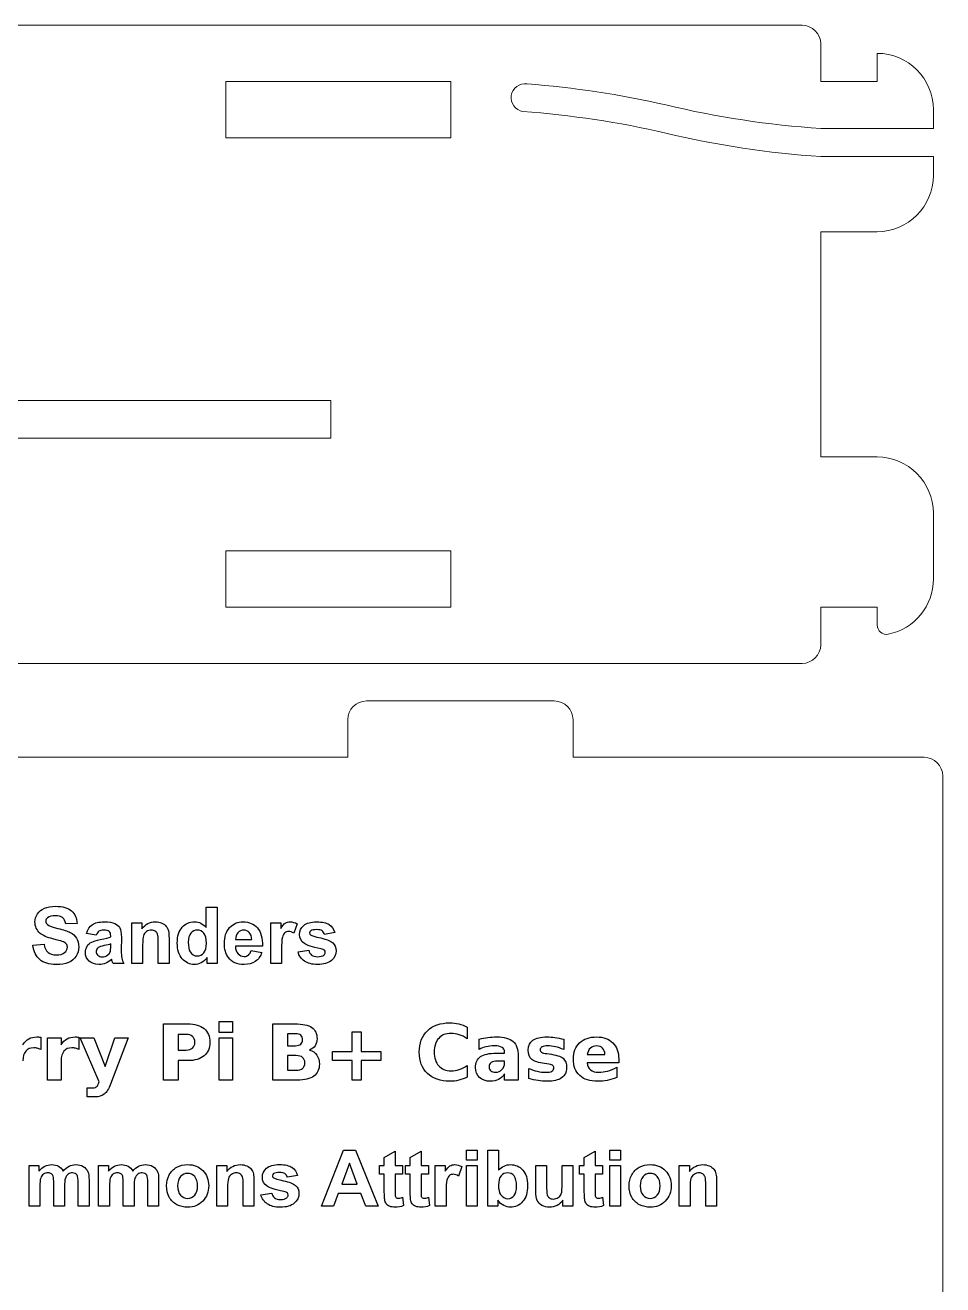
# Model space of a CAD drawing. Header units: millimetres. Extents: x 0 to 173, y 0 to 134.
# Drawn here: x 123.9 to 172.8, y 67.1 to 134.2 of the extents above; entities that cross this region are included whole.
import ezdxf

# ---------------------------------------------------------------- set-up
doc = ezdxf.new("R2010")
doc.units = ezdxf.units.MM
doc.layers.get('0').update_dxf_attribs({"lineweight": 13})
doc.layers.add('text', color=2, linetype='Continuous')

msp = doc.modelspace()

# ---------------------------------------------------------------- linework, layer by layer
for p, q in [((165.3, 134.2), (81.9, 134.2)), ((166.3, 131.2), (166.3, 133.2)), ((169.3, 131.2), (169.3, 132.7)), ((146.6, 131.2), (134.6, 131.2)), ((134.6, 131.2), (134.6, 128.2)), ((146.6, 128.2), (146.6, 131.2)), ((166.3, 131.2), (169.3, 131.2)), ((169.3, 131.2), (169.3, 131.2)), ((172.3, 128.7), (172.3, 129.7)), ((134.6, 128.2), (146.6, 128.2)), ((166.3, 128.7), (172.3, 128.7)), ((166.3, 127.2), (172.3, 127.2)), ((172.3, 126.2), (172.3, 127.2)), ((166.3, 123.2), (169.3, 123.2)), ((166.3, 111.2), (166.3, 123.2)), ((140.2, 114.2), (80.9, 114.2)), ((140.2, 112.2), (140.2, 114.2)), ((80.9, 112.2), (140.2, 112.2)), ((166.3, 111.2), (169.3, 111.2)), ((169.3, 111.2), (169.3, 111.2)), ((172.3, 104.7), (172.3, 108.2)), ((146.6, 106.2), (134.6, 106.2)), ((134.6, 106.2), (134.6, 103.2)), ((146.6, 103.2), (146.6, 106.2)), ((134.6, 103.2), (146.6, 103.2)), ((166.3, 103.2), (169.3, 103.2)), ((166.3, 101.2), (166.3, 103.2)), ((169.3, 103.2), (169.3, 102.251)), ((169.3, 103.2), (169.3, 103.2)), ((81.9, 100.2), (165.3, 100.2)), ((152.1, 98.2), (142.1, 98.2)), ((141.1, 97.2), (141.1, 95.2)), ((153.1, 95.2), (153.1, 97.2)), ((141.1, 95.2), (119.1, 95.2)), ((171.8, 95.2), (153.1, 95.2)), ((172.8, 40), (172.8, 94.2))]:
    msp.add_line(p, q)
for centre, radius, start, end in [((165.3, 133.2), 1, 0, 90), ((169.3, 129.7), 3, 0, 90), ((150.542, 130.338), 0.742, 81.38435, 261.38435), ((146.882, 81.213), 50, 77.09358, 85.67512), ((146.772, 79.738), 50, 76.96446, 85.80424), ((169.639, 178.588), 50, 256.59794, 266.17077), ((169.639, 177.088), 50, 256.59794, 266.17077), ((169.3, 126.2), 3, 270, 0), ((169.3, 108.2), 3, 0, 90), ((169.3, 104.7), 3, 281.40768, 0), ((169.8, 102.25), 0.5, 179.99821, 280.7595), ((165.3, 101.2), 1, 270, 0), ((142.1, 97.2), 1, 90, 180), ((152.1, 97.2), 1, 0, 90), ((171.8, 94.2), 1, 0, 90)]:
    msp.add_arc(centre, radius, start, end)
at = {"layer": 'text'}
for p, q in [((133.566, 86.132), (133.566, 87.213)), ((133.566, 87.213), (134.141, 87.213)), ((134.141, 87.213), (134.141, 84.213)), ((126.683, 86.355), (126.077, 86.329)), ((129.598, 84.213), (129.598, 86.386)), ((129.598, 86.386), (130.132, 86.386)), ((130.132, 86.386), (130.132, 86.066)), ((136.995, 84.213), (136.995, 86.386)), ((136.995, 86.386), (137.529, 86.386)), ((137.529, 86.386), (137.529, 86.077)), ((138.402, 86.327), (138.225, 85.825)), ((124.33, 85.189), (124.919, 85.246)), ((127.706, 85.723), (127.184, 85.817)), ((128.475, 85.631), (128.475, 85.688)), ((128.475, 85.142), (128.475, 85.256)), ((129.04, 85.598), (129.034, 84.927)), ((131.004, 84.213), (131.004, 85.322)), ((131.579, 85.563), (131.579, 84.213)), ((135.125, 85.486), (135.985, 85.486)), ((140.407, 85.86), (139.865, 85.76)), ((130.173, 85.197), (130.173, 84.213)), ((136.556, 85.133), (135.115, 85.133)), ((135.952, 84.904), (136.525, 84.808)), ((137.57, 84.884), (137.57, 84.213)), ((138.451, 84.833), (139.028, 84.921)), ((129.165, 84.213), (128.596, 84.213)), ((130.173, 84.213), (129.598, 84.213)), ((131.579, 84.213), (131.004, 84.213)), ((133.607, 84.213), (133.607, 84.532)), ((134.141, 84.213), (133.607, 84.213)), ((137.57, 84.213), (136.995, 84.213)), ((131.284, 81), (132.569, 81)), ((131.284, 78), (131.284, 81)), ((134.246, 81.127), (134.966, 81.127)), ((134.246, 80.54), (134.246, 81.127)), ((134.966, 80.54), (134.246, 80.54)), ((134.966, 81.127), (134.966, 80.54)), ((137.118, 78), (137.118, 81)), ((137.118, 81), (138.279, 81)), ((141.342, 79.527), (141.342, 80.58)), ((141.342, 80.58), (141.82, 80.58)), ((141.82, 80.58), (141.82, 79.527)), ((147.46, 80.831), (147.46, 80.211)), ((124.743, 80.289), (124.746, 79.638)), ((125.111, 78), (125.111, 80.251)), ((125.111, 80.251), (125.83, 80.251)), ((125.83, 80.251), (125.83, 79.881)), ((126.78, 80.289), (126.783, 79.638)), ((126.852, 80.251), (127.572, 80.251)), ((127.855, 77.914), (126.852, 80.251)), ((127.572, 80.251), (128.176, 78.723)), ((128.176, 78.723), (128.691, 80.251)), ((129.41, 80.251), (128.464, 77.787)), ((128.691, 80.251), (129.41, 80.251)), ((132.058, 80.44), (132.058, 79.602)), ((132.486, 80.44), (132.058, 80.44)), ((134.246, 80.251), (134.966, 80.251)), ((134.246, 78), (134.246, 80.251)), ((134.966, 80.251), (134.966, 78)), ((138.319, 80.474), (137.892, 80.474)), ((137.892, 80.474), (137.892, 79.839)), ((148.101, 79.642), (148.101, 80.19)), ((152.609, 80.18), (152.609, 79.634)), ((132.058, 79.602), (132.486, 79.602)), ((137.892, 79.839), (138.319, 79.839)), ((138.345, 79.312), (137.892, 79.312)), ((137.892, 79.312), (137.892, 78.527)), ((140.293, 79.053), (140.293, 79.527)), ((140.293, 79.527), (141.342, 79.527)), ((141.82, 79.527), (142.869, 79.527)), ((142.869, 79.527), (142.869, 79.053)), ((149.031, 79.441), (149.456, 79.441)), ((149.456, 79.441), (149.456, 79.497)), ((150.181, 79.284), (150.181, 78)), ((151.698, 79.417), (151.825, 79.398)), ((153.861, 79.371), (154.796, 79.371)), ((125.83, 79.037), (125.83, 78)), ((132.569, 79.041), (132.058, 79.041)), ((132.058, 79.041), (132.058, 78)), ((137.892, 78.527), (138.345, 78.527)), ((141.342, 79.053), (140.293, 79.053)), ((141.342, 78), (141.342, 79.053)), ((142.869, 79.053), (141.82, 79.053)), ((141.82, 79.053), (141.82, 78)), ((147.46, 78.786), (147.46, 78.165)), ((149.456, 79.013), (149.082, 79.013)), ((149.456, 78.93), (149.456, 79.013)), ((150.752, 78.082), (150.752, 78.629)), ((151.711, 78.868), (151.584, 78.884)), ((155.535, 78.926), (153.854, 78.926)), ((155.429, 78.691), (155.429, 78.136)), ((155.535, 79.131), (155.535, 78.926)), ((125.83, 78), (125.111, 78)), ((127.835, 77.851), (127.855, 77.914)), ((132.058, 78), (131.284, 78)), ((134.966, 78), (134.246, 78)), ((138.402, 78), (137.118, 78)), ((141.82, 78), (141.342, 78)), ((149.456, 78), (149.456, 78.334)), ((150.181, 78), (149.456, 78)), ((127.214, 77.112), (127.214, 77.584)), ((127.214, 77.584), (127.439, 77.584)), ((127.63, 77.112), (127.214, 77.112)), ((139.704, 71.281), (140.873, 74.281)), ((140.873, 74.281), (141.513, 74.281)), ((141.513, 74.281), (142.715, 71.281)), ((143.049, 73.886), (143.626, 74.221)), ((143.049, 73.454), (143.049, 73.886)), ((143.626, 74.221), (143.626, 73.454)), ((144.432, 73.886), (145.009, 74.221)), ((144.432, 73.454), (144.432, 73.886)), ((145.009, 74.221), (145.009, 73.454)), ((147.423, 73.748), (147.423, 74.281)), ((147.423, 74.281), (147.997, 74.281)), ((147.997, 74.281), (147.997, 73.748)), ((148.561, 71.281), (148.561, 74.281)), ((148.561, 74.281), (149.135, 74.281)), ((149.135, 74.281), (149.135, 73.2)), ((153.703, 73.886), (154.281, 74.221)), ((153.703, 73.454), (153.703, 73.886)), ((154.281, 74.221), (154.281, 73.454)), ((155.06, 73.748), (155.06, 74.281)), ((155.06, 74.281), (155.634, 74.281)), ((155.634, 74.281), (155.634, 73.748)), ((124.122, 73.454), (124.652, 73.454)), ((124.122, 71.281), (124.122, 73.454)), ((124.652, 73.454), (124.652, 73.157)), ((127.831, 73.454), (128.36, 73.454)), ((127.831, 71.281), (127.831, 73.454)), ((128.36, 73.454), (128.36, 73.157)), ((134.124, 71.281), (134.124, 73.454)), ((134.124, 73.454), (134.658, 73.454)), ((134.658, 73.454), (134.658, 73.134)), ((141.186, 73.581), (140.781, 72.468)), ((141.599, 72.468), (141.186, 73.581)), ((142.785, 72.995), (142.785, 73.454)), ((142.785, 73.454), (143.049, 73.454)), ((143.626, 73.454), (144.019, 73.454)), ((144.019, 73.454), (144.019, 72.995)), ((144.168, 72.995), (144.168, 73.454)), ((144.168, 73.454), (144.432, 73.454)), ((145.009, 73.454), (145.402, 73.454)), ((145.402, 73.454), (145.402, 72.995)), ((145.764, 71.281), (145.764, 73.454)), ((145.764, 73.454), (146.298, 73.454)), ((146.298, 73.454), (146.298, 73.145)), ((147.171, 73.395), (146.993, 72.893)), ((147.997, 73.748), (147.423, 73.748)), ((147.423, 71.281), (147.423, 73.454)), ((147.423, 73.454), (147.997, 73.454)), ((147.997, 73.454), (147.997, 71.281)), ((151.119, 72.079), (151.119, 73.454)), ((151.119, 73.454), (151.693, 73.454)), ((151.693, 73.454), (151.693, 72.455)), ((152.52, 72.537), (152.52, 73.454)), ((152.52, 73.454), (153.096, 73.454)), ((153.096, 73.454), (153.096, 71.281)), ((153.439, 72.995), (153.439, 73.454)), ((153.439, 73.454), (153.703, 73.454)), ((154.281, 73.454), (154.673, 73.454)), ((154.673, 73.454), (154.673, 72.995)), ((155.634, 73.748), (155.06, 73.748)), ((155.06, 71.281), (155.06, 73.454)), ((155.06, 73.454), (155.634, 73.454)), ((155.634, 73.454), (155.634, 71.281)), ((158.764, 71.281), (158.764, 73.454)), ((158.764, 73.454), (159.298, 73.454)), ((159.298, 73.454), (159.298, 73.134)), ((125.436, 71.281), (125.436, 72.472)), ((126.743, 71.281), (126.743, 72.523)), ((127.318, 72.67), (127.318, 71.281)), ((129.144, 71.281), (129.144, 72.472)), ((130.452, 71.281), (130.452, 72.523)), ((131.027, 72.67), (131.027, 71.281)), ((136.105, 72.631), (136.105, 71.281)), ((138.427, 72.928), (137.885, 72.828)), ((143.049, 72.995), (142.785, 72.995)), ((143.049, 72.048), (143.049, 72.995)), ((144.019, 72.995), (143.626, 72.995)), ((143.626, 72.995), (143.626, 72.119)), ((144.432, 72.995), (144.168, 72.995)), ((144.432, 72.048), (144.432, 72.995)), ((145.402, 72.995), (145.009, 72.995)), ((145.009, 72.995), (145.009, 72.119)), ((153.703, 72.995), (153.439, 72.995)), ((153.703, 72.048), (153.703, 72.995)), ((154.673, 72.995), (154.281, 72.995)), ((154.281, 72.995), (154.281, 72.119)), ((160.745, 72.631), (160.745, 71.281)), ((124.697, 72.336), (124.697, 71.281)), ((126.011, 72.324), (126.011, 71.281)), ((128.406, 72.336), (128.406, 71.281)), ((129.719, 72.324), (129.719, 71.281)), ((134.699, 72.265), (134.699, 71.281)), ((135.53, 71.281), (135.53, 72.39)), ((136.471, 71.901), (137.048, 71.989)), ((140.595, 71.962), (140.347, 71.281)), ((141.793, 71.962), (140.595, 71.962)), ((140.781, 72.468), (141.599, 72.468)), ((142.056, 71.281), (141.793, 71.962)), ((146.338, 71.952), (146.338, 71.281)), ((159.339, 72.265), (159.339, 71.281)), ((160.17, 71.281), (160.17, 72.39)), ((124.697, 71.281), (124.122, 71.281)), ((126.011, 71.281), (125.436, 71.281)), ((127.318, 71.281), (126.743, 71.281)), ((128.406, 71.281), (127.831, 71.281)), ((129.719, 71.281), (129.144, 71.281)), ((131.027, 71.281), (130.452, 71.281)), ((134.699, 71.281), (134.124, 71.281)), ((136.105, 71.281), (135.53, 71.281)), ((140.347, 71.281), (139.704, 71.281)), ((142.715, 71.281), (142.056, 71.281)), ((144.017, 71.763), (144.066, 71.317)), ((145.4, 71.763), (145.449, 71.317)), ((146.338, 71.281), (145.764, 71.281)), ((147.997, 71.281), (147.423, 71.281)), ((149.095, 71.281), (148.561, 71.281)), ((149.095, 71.6), (149.095, 71.281)), ((152.561, 71.281), (152.561, 71.606)), ((153.096, 71.281), (152.561, 71.281)), ((154.671, 71.763), (154.721, 71.317)), ((155.634, 71.281), (155.06, 71.281)), ((159.339, 71.281), (158.764, 71.281)), ((160.745, 71.281), (160.17, 71.281))]:
    msp.add_line(p, q, dxfattribs=at)
for points in [[(124.942, 87.159), (125.105, 87.229), (125.302, 87.264), (125.533, 87.264)], [(125.533, 87.264), (125.91, 87.264), (126.193, 87.181), (126.383, 87.016)], [(124.438, 86.427), (124.438, 86.58), (124.481, 86.722), (124.568, 86.855)], [(124.568, 86.855), (124.655, 86.988), (124.779, 87.09), (124.942, 87.159)], [(125.113, 86.654), (125.049, 86.608), (125.017, 86.546), (125.017, 86.468)], [(125.527, 86.762), (125.351, 86.762), (125.213, 86.726), (125.113, 86.654)], [(125.911, 86.661), (125.825, 86.729), (125.697, 86.762), (125.527, 86.762)], [(126.077, 86.329), (126.051, 86.483), (125.996, 86.594), (125.911, 86.661)], [(126.383, 87.016), (126.573, 86.851), (126.673, 86.631), (126.683, 86.355)], [(124.715, 85.823), (124.53, 85.988), (124.438, 86.19), (124.438, 86.427)], [(125.017, 86.468), (125.017, 86.397), (125.047, 86.336), (125.107, 86.286)], [(125.107, 86.286), (125.184, 86.221), (125.369, 86.154), (125.664, 86.085)], [(125.664, 86.085), (125.958, 86.015), (126.176, 85.943), (126.318, 85.869)], [(127.184, 85.817), (127.243, 86.027), (127.344, 86.183), (127.487, 86.284)], [(127.487, 86.284), (127.63, 86.384), (127.843, 86.435), (128.126, 86.435)], [(127.845, 85.935), (127.788, 85.895), (127.742, 85.824), (127.706, 85.723)], [(128.085, 85.995), (127.982, 85.995), (127.902, 85.975), (127.845, 85.935)], [(128.393, 85.924), (128.339, 85.971), (128.236, 85.995), (128.085, 85.995)], [(128.126, 86.435), (128.382, 86.435), (128.573, 86.404), (128.698, 86.344)], [(128.475, 85.688), (128.475, 85.799), (128.448, 85.877), (128.393, 85.924)], [(128.698, 86.344), (128.824, 86.283), (128.912, 86.206), (128.963, 86.113)], [(128.963, 86.113), (129.014, 86.019), (129.04, 85.848), (129.04, 85.598)], [(130.132, 86.066), (130.322, 86.312), (130.56, 86.435), (130.848, 86.435)], [(130.38, 85.913), (130.3, 85.859), (130.246, 85.786), (130.217, 85.696)], [(130.648, 85.995), (130.548, 85.995), (130.459, 85.968), (130.38, 85.913)], [(130.847, 85.938), (130.792, 85.976), (130.725, 85.995), (130.648, 85.995)], [(130.967, 85.777), (130.942, 85.846), (130.902, 85.899), (130.847, 85.938)], [(130.848, 86.435), (130.975, 86.435), (131.091, 86.412), (131.196, 86.366)], [(131.196, 86.366), (131.301, 86.321), (131.38, 86.262), (131.434, 86.191)], [(131.434, 86.191), (131.489, 86.121), (131.526, 86.04), (131.547, 85.95)], [(131.547, 85.95), (131.568, 85.86), (131.579, 85.731), (131.579, 85.563)], [(132.019, 85.307), (132.019, 85.676), (132.105, 85.956), (132.279, 86.147)], [(132.279, 86.147), (132.452, 86.339), (132.671, 86.435), (132.936, 86.435)], [(133.087, 85.995), (132.95, 85.995), (132.836, 85.941), (132.744, 85.832)], [(132.936, 86.435), (133.179, 86.435), (133.389, 86.334), (133.566, 86.132)], [(133.433, 85.83), (133.343, 85.94), (133.227, 85.995), (133.087, 85.995)], [(134.526, 85.283), (134.526, 85.643), (134.62, 85.925), (134.808, 86.129)], [(134.808, 86.129), (134.996, 86.333), (135.234, 86.435), (135.522, 86.435)], [(135.557, 85.995), (135.432, 85.995), (135.328, 85.949), (135.246, 85.858)], [(135.522, 86.435), (135.846, 86.435), (136.101, 86.328), (136.288, 86.115)], [(135.856, 85.865), (135.774, 85.952), (135.674, 85.995), (135.557, 85.995)], [(136.288, 86.115), (136.475, 85.901), (136.564, 85.574), (136.556, 85.133)], [(137.529, 86.077), (137.62, 86.223), (137.702, 86.319), (137.775, 86.365)], [(137.955, 85.919), (137.874, 85.919), (137.806, 85.897), (137.75, 85.853)], [(137.775, 86.365), (137.848, 86.412), (137.931, 86.435), (138.024, 86.435)], [(138.225, 85.825), (138.128, 85.888), (138.038, 85.919), (137.955, 85.919)], [(138.024, 86.435), (138.155, 86.435), (138.281, 86.399), (138.402, 86.327)], [(138.531, 85.768), (138.531, 85.956), (138.605, 86.114), (138.754, 86.243)], [(138.754, 86.243), (138.903, 86.371), (139.133, 86.435), (139.445, 86.435)], [(139.13, 85.958), (139.087, 85.928), (139.065, 85.889), (139.065, 85.842)], [(139.456, 86.022), (139.304, 86.022), (139.196, 86.001), (139.13, 85.958)], [(139.445, 86.435), (139.743, 86.435), (139.964, 86.386), (140.109, 86.29)], [(139.733, 85.954), (139.668, 85.999), (139.576, 86.022), (139.456, 86.022)], [(139.865, 85.76), (139.842, 85.844), (139.798, 85.909), (139.733, 85.954)], [(140.109, 86.29), (140.253, 86.193), (140.353, 86.05), (140.407, 85.86)], [(125.398, 85.526), (125.073, 85.607), (124.846, 85.706), (124.715, 85.823)], [(124.919, 85.246), (124.955, 85.048), (125.027, 84.903), (125.135, 84.81)], [(125.883, 85.396), (125.812, 85.42), (125.65, 85.464), (125.398, 85.526)], [(126.101, 85.266), (126.059, 85.315), (125.987, 85.359), (125.883, 85.396)], [(126.163, 85.084), (126.163, 85.155), (126.142, 85.216), (126.101, 85.266)], [(126.318, 85.869), (126.459, 85.795), (126.569, 85.693), (126.649, 85.564)], [(126.649, 85.564), (126.729, 85.436), (126.769, 85.276), (126.769, 85.086)], [(127.213, 85.134), (127.272, 85.231), (127.354, 85.304), (127.459, 85.356)], [(127.459, 85.356), (127.565, 85.407), (127.718, 85.452), (127.917, 85.489)], [(127.917, 85.489), (128.186, 85.54), (128.372, 85.587), (128.475, 85.631)], [(128.475, 85.256), (128.402, 85.232), (128.285, 85.202), (128.125, 85.168)], [(130.217, 85.696), (130.188, 85.606), (130.173, 85.44), (130.173, 85.197)], [(131.004, 85.322), (131.004, 85.556), (130.992, 85.708), (130.967, 85.777)], [(132.286, 84.465), (132.108, 84.667), (132.019, 84.947), (132.019, 85.307)], [(132.744, 85.832), (132.652, 85.724), (132.606, 85.562), (132.606, 85.347)], [(132.606, 85.347), (132.606, 85.114), (132.638, 84.947), (132.702, 84.843)], [(133.429, 84.787), (133.521, 84.899), (133.568, 85.067), (133.568, 85.291)], [(133.568, 85.291), (133.568, 85.541), (133.523, 85.721), (133.433, 85.83)], [(134.74, 84.534), (134.597, 84.732), (134.526, 84.981), (134.526, 85.283)], [(135.246, 85.858), (135.164, 85.766), (135.124, 85.642), (135.125, 85.486)], [(135.985, 85.486), (135.981, 85.652), (135.938, 85.778), (135.856, 85.865)], [(137.618, 85.612), (137.586, 85.496), (137.57, 85.254), (137.57, 84.884)], [(137.75, 85.853), (137.694, 85.808), (137.65, 85.728), (137.618, 85.612)], [(138.789, 85.279), (138.617, 85.396), (138.531, 85.559), (138.531, 85.768)], [(139.671, 84.998), (139.207, 85.101), (138.913, 85.194), (138.789, 85.279)], [(139.065, 85.842), (139.065, 85.801), (139.084, 85.766), (139.122, 85.737)], [(139.122, 85.737), (139.174, 85.699), (139.353, 85.645), (139.659, 85.576)], [(139.659, 85.576), (139.966, 85.506), (140.179, 85.421), (140.301, 85.32)], [(140.301, 85.32), (140.421, 85.217), (140.481, 85.075), (140.481, 84.892)], [(124.694, 84.423), (124.491, 84.598), (124.369, 84.853), (124.33, 85.189)], [(125.135, 84.81), (125.243, 84.717), (125.39, 84.671), (125.574, 84.671)], [(125.574, 84.671), (125.769, 84.671), (125.916, 84.712), (126.015, 84.795)], [(126.015, 84.795), (126.114, 84.878), (126.163, 84.974), (126.163, 85.084)], [(126.626, 84.604), (126.53, 84.454), (126.395, 84.342), (126.22, 84.269)], [(126.769, 85.086), (126.769, 84.914), (126.721, 84.754), (126.626, 84.604)], [(127.125, 84.806), (127.125, 84.929), (127.154, 85.038), (127.213, 85.134)], [(127.318, 84.346), (127.189, 84.467), (127.125, 84.621), (127.125, 84.806)], [(127.812, 85.068), (127.737, 85.015), (127.7, 84.947), (127.7, 84.865)], [(127.7, 84.865), (127.7, 84.785), (127.73, 84.715), (127.79, 84.657)], [(127.79, 84.657), (127.85, 84.598), (127.926, 84.569), (128.019, 84.569)], [(128.125, 85.168), (127.966, 85.134), (127.861, 85.101), (127.812, 85.068)], [(128.019, 84.569), (128.123, 84.569), (128.222, 84.603), (128.316, 84.671)], [(128.316, 84.671), (128.385, 84.723), (128.431, 84.786), (128.453, 84.861)], [(128.453, 84.861), (128.468, 84.91), (128.475, 85.004), (128.475, 85.142)], [(129.034, 84.927), (129.034, 84.736), (129.043, 84.595), (129.062, 84.504)], [(132.702, 84.843), (132.795, 84.693), (132.925, 84.618), (133.091, 84.618)], [(133.091, 84.618), (133.224, 84.618), (133.336, 84.674), (133.429, 84.787)], [(135.115, 85.133), (135.119, 84.963), (135.165, 84.83), (135.254, 84.735)], [(135.254, 84.735), (135.343, 84.641), (135.453, 84.593), (135.586, 84.593)], [(135.586, 84.593), (135.676, 84.593), (135.751, 84.618), (135.813, 84.667)], [(135.813, 84.667), (135.874, 84.716), (135.92, 84.795), (135.952, 84.904)], [(136.525, 84.808), (136.451, 84.598), (136.335, 84.438), (136.176, 84.328)], [(138.79, 84.344), (138.617, 84.464), (138.504, 84.627), (138.451, 84.833)], [(139.028, 84.921), (139.053, 84.809), (139.102, 84.724), (139.177, 84.666)], [(139.177, 84.666), (139.252, 84.608), (139.357, 84.579), (139.493, 84.579)], [(139.493, 84.579), (139.641, 84.579), (139.753, 84.606), (139.828, 84.661)], [(139.863, 84.923), (139.834, 84.95), (139.77, 84.975), (139.671, 84.998)], [(139.828, 84.661), (139.879, 84.699), (139.904, 84.75), (139.904, 84.814)], [(139.904, 84.814), (139.904, 84.858), (139.89, 84.894), (139.863, 84.923)], [(140.481, 84.892), (140.481, 84.693), (140.398, 84.522), (140.231, 84.378)], [(125.568, 84.16), (125.188, 84.16), (124.897, 84.247), (124.694, 84.423)], [(126.22, 84.269), (126.046, 84.196), (125.828, 84.16), (125.568, 84.16)], [(127.847, 84.164), (127.624, 84.164), (127.447, 84.224), (127.318, 84.346)], [(128.205, 84.235), (128.094, 84.187), (127.974, 84.164), (127.847, 84.164)], [(128.52, 84.45), (128.422, 84.355), (128.317, 84.283), (128.205, 84.235)], [(128.541, 84.383), (128.532, 84.417), (128.525, 84.439), (128.52, 84.45)], [(128.596, 84.213), (128.581, 84.251), (128.563, 84.308), (128.541, 84.383)], [(129.062, 84.504), (129.08, 84.414), (129.115, 84.316), (129.165, 84.213)], [(132.927, 84.164), (132.678, 84.164), (132.464, 84.264), (132.286, 84.465)], [(133.293, 84.255), (133.172, 84.194), (133.05, 84.164), (132.927, 84.164)], [(133.607, 84.532), (133.518, 84.408), (133.414, 84.315), (133.293, 84.255)], [(135.58, 84.164), (135.202, 84.164), (134.922, 84.287), (134.74, 84.534)], [(136.176, 84.328), (136.017, 84.218), (135.818, 84.164), (135.58, 84.164)], [(139.493, 84.164), (139.197, 84.164), (138.962, 84.224), (138.79, 84.344)], [(140.231, 84.378), (140.065, 84.235), (139.819, 84.164), (139.493, 84.164)], [(132.569, 81), (132.951, 81), (133.244, 80.915), (133.448, 80.746)], [(133.448, 80.746), (133.652, 80.576), (133.754, 80.335), (133.754, 80.022)], [(138.279, 81), (138.696, 81), (138.998, 80.937), (139.184, 80.811)], [(139.184, 80.811), (139.371, 80.685), (139.465, 80.484), (139.465, 80.206)], [(144.908, 79.497), (144.908, 79.977), (145.054, 80.356), (145.346, 80.635)], [(145.346, 80.635), (145.638, 80.915), (146.034, 81.054), (146.533, 81.054)], [(146.533, 81.054), (146.701, 81.054), (146.861, 81.036), (147.015, 80.998)], [(147.015, 80.998), (147.169, 80.96), (147.317, 80.905), (147.46, 80.831)], [(123.793, 79.881), (123.886, 80.028), (123.992, 80.136), (124.112, 80.204)], [(124.112, 80.204), (124.231, 80.271), (124.375, 80.305), (124.543, 80.305)], [(124.543, 80.305), (124.567, 80.305), (124.593, 80.304), (124.621, 80.302)], [(124.621, 80.302), (124.649, 80.3), (124.69, 80.295), (124.743, 80.289)], [(125.83, 79.881), (125.923, 80.028), (126.029, 80.136), (126.149, 80.204)], [(126.149, 80.204), (126.268, 80.271), (126.412, 80.305), (126.58, 80.305)], [(126.58, 80.305), (126.604, 80.305), (126.63, 80.304), (126.658, 80.302)], [(126.658, 80.302), (126.686, 80.3), (126.727, 80.295), (126.78, 80.289)], [(132.834, 80.331), (132.752, 80.403), (132.636, 80.44), (132.486, 80.44)], [(132.956, 80.022), (132.956, 80.156), (132.915, 80.259), (132.834, 80.331)], [(132.834, 79.711), (132.915, 79.784), (132.956, 79.887), (132.956, 80.022)], [(133.754, 80.022), (133.754, 79.707), (133.652, 79.465), (133.448, 79.295)], [(138.597, 80.392), (138.534, 80.447), (138.441, 80.474), (138.319, 80.474)], [(138.319, 79.839), (138.441, 79.839), (138.534, 79.866), (138.597, 79.919)], [(138.691, 80.156), (138.691, 80.259), (138.66, 80.338), (138.597, 80.392)], [(138.597, 79.919), (138.66, 79.973), (138.691, 80.052), (138.691, 80.156)], [(139.465, 80.206), (139.465, 80.06), (139.43, 79.936), (139.362, 79.834)], [(145.944, 80.228), (145.786, 80.052), (145.707, 79.808), (145.707, 79.497)], [(146.595, 80.494), (146.32, 80.494), (146.103, 80.405), (145.944, 80.228)], [(147.036, 80.425), (146.896, 80.471), (146.75, 80.494), (146.595, 80.494)], [(147.46, 80.211), (147.316, 80.308), (147.175, 80.38), (147.036, 80.425)], [(148.101, 80.19), (148.255, 80.228), (148.41, 80.256), (148.565, 80.276)], [(148.565, 80.276), (148.721, 80.295), (148.876, 80.305), (149.031, 80.305)], [(149.031, 80.305), (149.437, 80.305), (149.73, 80.225), (149.911, 80.065)], [(149.911, 80.065), (150.091, 79.905), (150.181, 79.645), (150.181, 79.284)], [(150.718, 79.602), (150.718, 79.84), (150.8, 80.017), (150.963, 80.132)], [(150.963, 80.132), (151.126, 80.247), (151.377, 80.305), (151.715, 80.305)], [(151.715, 80.305), (151.847, 80.305), (151.987, 80.295), (152.132, 80.275)], [(152.132, 80.275), (152.278, 80.255), (152.437, 80.223), (152.609, 80.18)], [(153.12, 79.123), (153.12, 79.49), (153.231, 79.779), (153.453, 79.989)], [(153.453, 79.989), (153.674, 80.2), (153.979, 80.305), (154.368, 80.305)], [(154.368, 80.305), (154.721, 80.305), (155.004, 80.199), (155.217, 79.985)], [(155.217, 79.985), (155.429, 79.772), (155.535, 79.488), (155.535, 79.131)], [(123.943, 79.546), (123.843, 79.428), (123.793, 79.258), (123.793, 79.037)], [(124.37, 79.724), (124.185, 79.724), (124.042, 79.665), (123.943, 79.546)], [(124.558, 79.703), (124.495, 79.717), (124.433, 79.724), (124.37, 79.724)], [(124.746, 79.638), (124.683, 79.667), (124.62, 79.689), (124.558, 79.703)], [(125.98, 79.546), (125.88, 79.428), (125.83, 79.258), (125.83, 79.037)], [(126.407, 79.724), (126.222, 79.724), (126.079, 79.665), (125.98, 79.546)], [(126.595, 79.703), (126.532, 79.717), (126.47, 79.724), (126.407, 79.724)], [(126.783, 79.638), (126.72, 79.667), (126.657, 79.689), (126.595, 79.703)], [(132.486, 79.602), (132.636, 79.602), (132.752, 79.638), (132.834, 79.711)], [(133.448, 79.295), (133.244, 79.126), (132.951, 79.041), (132.569, 79.041)], [(138.697, 79.215), (138.619, 79.28), (138.502, 79.312), (138.345, 79.312)], [(138.814, 78.923), (138.814, 79.052), (138.775, 79.15), (138.697, 79.215)], [(139.362, 79.834), (139.294, 79.731), (139.195, 79.655), (139.065, 79.605)], [(139.065, 79.605), (139.231, 79.557), (139.36, 79.468), (139.451, 79.338)], [(139.451, 79.338), (139.542, 79.208), (139.588, 79.049), (139.588, 78.86)], [(145.346, 78.361), (145.054, 78.64), (144.908, 79.019), (144.908, 79.497)], [(145.707, 79.497), (145.707, 79.188), (145.786, 78.945), (145.944, 78.768)], [(147.904, 78.675), (147.904, 78.939), (147.995, 79.133), (148.176, 79.256)], [(148.471, 79.78), (148.338, 79.75), (148.215, 79.703), (148.101, 79.642)], [(148.176, 79.256), (148.358, 79.379), (148.643, 79.441), (149.031, 79.441)], [(148.901, 79.827), (148.747, 79.827), (148.603, 79.811), (148.471, 79.78)], [(149.321, 79.747), (149.231, 79.8), (149.091, 79.827), (148.901, 79.827)], [(149.456, 79.497), (149.456, 79.611), (149.411, 79.695), (149.321, 79.747)], [(150.911, 79.107), (150.782, 79.216), (150.718, 79.381), (150.718, 79.602)], [(151.452, 79.775), (151.386, 79.741), (151.353, 79.688), (151.353, 79.617)], [(151.353, 79.617), (151.353, 79.56), (151.378, 79.516), (151.428, 79.485)], [(151.428, 79.485), (151.478, 79.454), (151.569, 79.432), (151.698, 79.417)], [(151.757, 79.827), (151.62, 79.827), (151.519, 79.81), (151.452, 79.775)], [(152.163, 79.778), (152.019, 79.811), (151.884, 79.827), (151.757, 79.827)], [(151.825, 79.398), (152.194, 79.352), (152.442, 79.275), (152.569, 79.167)], [(152.609, 79.634), (152.455, 79.698), (152.306, 79.746), (152.163, 79.778)], [(154.024, 79.709), (153.937, 79.631), (153.883, 79.518), (153.861, 79.371)], [(154.364, 79.827), (154.225, 79.827), (154.111, 79.787), (154.024, 79.709)], [(154.676, 79.701), (154.597, 79.785), (154.492, 79.827), (154.364, 79.827)], [(154.796, 79.371), (154.796, 79.507), (154.756, 79.617), (154.676, 79.701)], [(138.345, 78.527), (138.501, 78.527), (138.618, 78.559), (138.696, 78.625)], [(138.696, 78.625), (138.774, 78.691), (138.814, 78.79), (138.814, 78.923)], [(139.588, 78.86), (139.588, 78.57), (139.49, 78.355), (139.294, 78.213)], [(145.944, 78.768), (146.103, 78.591), (146.32, 78.502), (146.595, 78.502)], [(146.595, 78.502), (146.75, 78.502), (146.896, 78.525), (147.036, 78.571)], [(147.036, 78.571), (147.175, 78.616), (147.316, 78.688), (147.46, 78.786)], [(148.122, 78.146), (147.977, 78.282), (147.904, 78.458), (147.904, 78.675)], [(148.743, 78.936), (148.667, 78.885), (148.629, 78.81), (148.629, 78.711)], [(148.629, 78.711), (148.629, 78.62), (148.66, 78.549), (148.721, 78.497)], [(149.082, 79.013), (148.932, 79.013), (148.819, 78.987), (148.743, 78.936)], [(148.975, 78.42), (149.111, 78.42), (149.224, 78.469), (149.317, 78.566)], [(149.317, 78.566), (149.409, 78.663), (149.456, 78.784), (149.456, 78.93)], [(150.752, 78.629), (150.895, 78.559), (151.042, 78.507), (151.193, 78.472)], [(151.584, 78.884), (151.264, 78.924), (151.04, 78.999), (150.911, 79.107)], [(152.003, 78.795), (151.954, 78.826), (151.856, 78.851), (151.711, 78.868)], [(151.97, 78.478), (152.041, 78.517), (152.077, 78.575), (152.077, 78.651)], [(152.077, 78.651), (152.077, 78.715), (152.052, 78.763), (152.003, 78.795)], [(152.759, 78.663), (152.759, 78.423), (152.671, 78.243), (152.494, 78.122)], [(152.569, 79.167), (152.696, 79.06), (152.759, 78.892), (152.759, 78.663)], [(153.459, 78.252), (153.233, 78.459), (153.12, 78.75), (153.12, 79.123)], [(153.854, 78.926), (153.871, 78.758), (153.932, 78.631), (154.036, 78.547)], [(154.036, 78.547), (154.141, 78.462), (154.287, 78.42), (154.474, 78.42)], [(154.94, 78.487), (155.098, 78.532), (155.262, 78.6), (155.429, 78.691)], [(127.705, 77.642), (127.761, 77.681), (127.804, 77.751), (127.835, 77.851)], [(139.294, 78.213), (139.098, 78.071), (138.801, 78), (138.402, 78)], [(146.533, 77.942), (146.034, 77.942), (145.638, 78.081), (145.346, 78.361)], [(147.015, 77.998), (146.861, 77.96), (146.701, 77.942), (146.533, 77.942)], [(147.46, 78.165), (147.317, 78.091), (147.169, 78.036), (147.015, 77.998)], [(148.69, 77.942), (148.457, 77.942), (148.267, 78.01), (148.122, 78.146)], [(149.13, 78.035), (149.01, 77.973), (148.863, 77.942), (148.69, 77.942)], [(148.721, 78.497), (148.782, 78.446), (148.867, 78.42), (148.975, 78.42)], [(149.456, 78.334), (149.359, 78.197), (149.251, 78.098), (149.13, 78.035)], [(151.241, 77.977), (151.082, 78), (150.919, 78.036), (150.752, 78.082)], [(151.193, 78.472), (151.344, 78.437), (151.497, 78.42), (151.652, 78.42)], [(151.703, 77.942), (151.554, 77.942), (151.4, 77.953), (151.241, 77.977)], [(151.652, 78.42), (151.793, 78.42), (151.899, 78.439), (151.97, 78.478)], [(152.494, 78.122), (152.317, 78.002), (152.054, 77.942), (151.703, 77.942)], [(154.408, 77.942), (154.001, 77.942), (153.684, 78.045), (153.459, 78.252)], [(154.918, 77.991), (154.748, 77.958), (154.578, 77.942), (154.408, 77.942)], [(154.474, 78.42), (154.626, 78.42), (154.781, 78.442), (154.94, 78.487)], [(155.429, 78.136), (155.259, 78.072), (155.088, 78.024), (154.918, 77.991)], [(127.439, 77.584), (127.561, 77.584), (127.65, 77.603), (127.705, 77.642)], [(128.131, 77.261), (128.005, 77.162), (127.838, 77.112), (127.63, 77.112)], [(128.464, 77.787), (128.369, 77.536), (128.258, 77.361), (128.131, 77.261)], [(124.652, 73.157), (124.842, 73.388), (125.068, 73.503), (125.329, 73.503)], [(125.329, 73.503), (125.469, 73.503), (125.589, 73.474), (125.692, 73.417)], [(125.692, 73.417), (125.794, 73.36), (125.878, 73.273), (125.943, 73.157)], [(125.943, 73.157), (126.039, 73.273), (126.141, 73.36), (126.252, 73.417)], [(126.252, 73.417), (126.362, 73.474), (126.481, 73.503), (126.606, 73.503)], [(126.606, 73.503), (126.766, 73.503), (126.901, 73.47), (127.011, 73.406)], [(127.011, 73.406), (127.122, 73.341), (127.204, 73.246), (127.259, 73.12)], [(128.36, 73.157), (128.55, 73.388), (128.776, 73.503), (129.038, 73.503)], [(129.038, 73.503), (129.177, 73.503), (129.298, 73.474), (129.4, 73.417)], [(129.4, 73.417), (129.503, 73.36), (129.586, 73.273), (129.652, 73.157)], [(129.652, 73.157), (129.747, 73.273), (129.85, 73.36), (129.961, 73.417)], [(129.961, 73.417), (130.071, 73.474), (130.189, 73.503), (130.315, 73.503)], [(130.315, 73.503), (130.474, 73.503), (130.609, 73.47), (130.72, 73.406)], [(130.72, 73.406), (130.83, 73.341), (130.913, 73.246), (130.968, 73.12)], [(131.59, 72.953), (131.685, 73.131), (131.818, 73.267), (131.99, 73.362)], [(131.99, 73.362), (132.163, 73.456), (132.356, 73.503), (132.568, 73.503)], [(132.568, 73.503), (132.897, 73.503), (133.167, 73.396), (133.377, 73.183)], [(133.377, 73.183), (133.587, 72.969), (133.692, 72.699), (133.692, 72.373)], [(134.658, 73.134), (134.848, 73.38), (135.086, 73.503), (135.374, 73.503)], [(135.374, 73.503), (135.501, 73.503), (135.617, 73.48), (135.722, 73.434)], [(135.722, 73.434), (135.827, 73.389), (135.906, 73.33), (135.96, 73.259)], [(135.96, 73.259), (136.014, 73.189), (136.052, 73.108), (136.073, 73.018)], [(136.551, 72.836), (136.551, 73.024), (136.625, 73.182), (136.774, 73.311)], [(136.774, 73.311), (136.923, 73.439), (137.153, 73.503), (137.465, 73.503)], [(137.465, 73.503), (137.763, 73.503), (137.984, 73.454), (138.129, 73.358)], [(138.129, 73.358), (138.273, 73.261), (138.373, 73.118), (138.427, 72.928)], [(146.298, 73.145), (146.389, 73.291), (146.471, 73.387), (146.544, 73.433)], [(146.544, 73.433), (146.617, 73.48), (146.7, 73.503), (146.793, 73.503)], [(146.793, 73.503), (146.924, 73.503), (147.05, 73.467), (147.171, 73.395)], [(149.135, 73.2), (149.313, 73.402), (149.523, 73.503), (149.766, 73.503)], [(149.766, 73.503), (150.031, 73.503), (150.249, 73.407), (150.423, 73.215)], [(150.423, 73.215), (150.596, 73.024), (150.683, 72.748), (150.683, 72.39)], [(156.231, 72.953), (156.325, 73.131), (156.458, 73.267), (156.631, 73.362)], [(156.631, 73.362), (156.803, 73.456), (156.996, 73.503), (157.209, 73.503)], [(157.209, 73.503), (157.538, 73.503), (157.807, 73.396), (158.017, 73.183)], [(158.017, 73.183), (158.227, 72.969), (158.332, 72.699), (158.332, 72.373)], [(159.298, 73.134), (159.488, 73.38), (159.727, 73.503), (160.014, 73.503)], [(160.014, 73.503), (160.141, 73.503), (160.257, 73.48), (160.362, 73.434)], [(160.362, 73.434), (160.467, 73.389), (160.547, 73.33), (160.601, 73.259)], [(160.601, 73.259), (160.655, 73.189), (160.692, 73.108), (160.713, 73.018)], [(124.743, 72.785), (124.712, 72.695), (124.697, 72.545), (124.697, 72.336)], [(124.895, 72.991), (124.824, 72.944), (124.773, 72.875), (124.743, 72.785)], [(125.135, 73.063), (125.046, 73.063), (124.966, 73.039), (124.895, 72.991)], [(125.31, 73.018), (125.267, 73.048), (125.209, 73.063), (125.135, 73.063)], [(125.405, 72.881), (125.384, 72.942), (125.353, 72.988), (125.31, 73.018)], [(125.436, 72.472), (125.436, 72.683), (125.425, 72.819), (125.405, 72.881)], [(126.058, 72.773), (126.026, 72.678), (126.011, 72.529), (126.011, 72.324)], [(126.211, 72.989), (126.14, 72.94), (126.089, 72.868), (126.058, 72.773)], [(126.438, 73.063), (126.358, 73.063), (126.282, 73.038), (126.211, 72.989)], [(126.684, 72.94), (126.631, 73.022), (126.549, 73.063), (126.438, 73.063)], [(126.743, 72.523), (126.743, 72.738), (126.723, 72.877), (126.684, 72.94)], [(127.259, 73.12), (127.299, 73.028), (127.318, 72.877), (127.318, 72.67)], [(128.451, 72.785), (128.421, 72.695), (128.406, 72.545), (128.406, 72.336)], [(128.604, 72.991), (128.533, 72.944), (128.482, 72.875), (128.451, 72.785)], [(128.844, 73.063), (128.755, 73.063), (128.675, 73.039), (128.604, 72.991)], [(129.018, 73.018), (128.976, 73.048), (128.917, 73.063), (128.844, 73.063)], [(129.113, 72.881), (129.093, 72.942), (129.061, 72.988), (129.018, 73.018)], [(129.144, 72.472), (129.144, 72.683), (129.134, 72.819), (129.113, 72.881)], [(129.766, 72.773), (129.735, 72.678), (129.719, 72.529), (129.719, 72.324)], [(129.92, 72.989), (129.849, 72.94), (129.798, 72.868), (129.766, 72.773)], [(130.147, 73.063), (130.066, 73.063), (129.991, 73.038), (129.92, 72.989)], [(130.392, 72.94), (130.339, 73.022), (130.258, 73.063), (130.147, 73.063)], [(130.452, 72.523), (130.452, 72.738), (130.432, 72.877), (130.392, 72.94)], [(130.968, 73.12), (131.007, 73.028), (131.027, 72.877), (131.027, 72.67)], [(131.449, 72.398), (131.449, 72.589), (131.496, 72.774), (131.59, 72.953)], [(132.192, 72.862), (132.09, 72.748), (132.039, 72.583), (132.039, 72.367)], [(132.57, 73.034), (132.42, 73.034), (132.294, 72.977), (132.192, 72.862)], [(132.948, 72.862), (132.847, 72.977), (132.721, 73.034), (132.57, 73.034)], [(133.1, 72.371), (133.1, 72.584), (133.05, 72.748), (132.948, 72.862)], [(134.743, 72.764), (134.713, 72.674), (134.699, 72.508), (134.699, 72.265)], [(134.905, 72.981), (134.826, 72.926), (134.772, 72.854), (134.743, 72.764)], [(135.174, 73.063), (135.074, 73.063), (134.985, 73.036), (134.905, 72.981)], [(135.373, 73.006), (135.318, 73.044), (135.251, 73.063), (135.174, 73.063)], [(135.493, 72.845), (135.468, 72.914), (135.428, 72.967), (135.373, 73.006)], [(135.53, 72.39), (135.53, 72.624), (135.517, 72.776), (135.493, 72.845)], [(136.073, 73.018), (136.094, 72.928), (136.105, 72.799), (136.105, 72.631)], [(136.809, 72.347), (136.637, 72.464), (136.551, 72.627), (136.551, 72.836)], [(137.15, 73.026), (137.107, 72.996), (137.085, 72.957), (137.085, 72.91)], [(137.085, 72.91), (137.085, 72.869), (137.104, 72.834), (137.142, 72.805)], [(137.142, 72.805), (137.194, 72.767), (137.373, 72.713), (137.679, 72.644)], [(137.476, 73.09), (137.324, 73.09), (137.216, 73.068), (137.15, 73.026)], [(137.753, 73.022), (137.688, 73.067), (137.596, 73.09), (137.476, 73.09)], [(137.679, 72.644), (137.986, 72.574), (138.199, 72.489), (138.321, 72.388)], [(137.885, 72.828), (137.862, 72.912), (137.818, 72.977), (137.753, 73.022)], [(146.386, 72.68), (146.354, 72.564), (146.338, 72.322), (146.338, 71.952)], [(146.519, 72.921), (146.463, 72.876), (146.418, 72.796), (146.386, 72.68)], [(146.723, 72.987), (146.643, 72.987), (146.574, 72.965), (146.519, 72.921)], [(146.993, 72.893), (146.896, 72.956), (146.806, 72.987), (146.723, 72.987)], [(149.269, 72.902), (149.177, 72.795), (149.132, 72.633), (149.132, 72.415)], [(149.612, 73.063), (149.475, 73.063), (149.36, 73.009), (149.269, 72.902)], [(149.959, 72.898), (149.868, 73.008), (149.753, 73.063), (149.612, 73.063)], [(150.094, 72.361), (150.094, 72.61), (150.049, 72.789), (149.959, 72.898)], [(152.478, 71.951), (152.506, 72.03), (152.52, 72.226), (152.52, 72.537)], [(156.09, 72.398), (156.09, 72.589), (156.137, 72.774), (156.231, 72.953)], [(156.832, 72.862), (156.73, 72.748), (156.679, 72.583), (156.679, 72.367)], [(157.211, 73.034), (157.061, 73.034), (156.935, 72.977), (156.832, 72.862)], [(157.588, 72.862), (157.487, 72.977), (157.361, 73.034), (157.211, 73.034)], [(157.741, 72.371), (157.741, 72.584), (157.69, 72.748), (157.588, 72.862)], [(159.383, 72.764), (159.354, 72.674), (159.339, 72.508), (159.339, 72.265)], [(159.546, 72.981), (159.467, 72.926), (159.412, 72.854), (159.383, 72.764)], [(159.814, 73.063), (159.714, 73.063), (159.625, 73.036), (159.546, 72.981)], [(160.013, 73.006), (159.958, 73.044), (159.892, 73.063), (159.814, 73.063)], [(160.133, 72.845), (160.109, 72.914), (160.069, 72.967), (160.013, 73.006)], [(160.17, 72.39), (160.17, 72.624), (160.158, 72.776), (160.133, 72.845)], [(160.713, 73.018), (160.735, 72.928), (160.745, 72.799), (160.745, 72.631)], [(131.59, 71.763), (131.496, 71.937), (131.449, 72.148), (131.449, 72.398)], [(132.039, 72.367), (132.039, 72.152), (132.09, 71.986), (132.192, 71.872)], [(132.192, 71.872), (132.294, 71.757), (132.42, 71.7), (132.57, 71.7)], [(132.57, 71.7), (132.721, 71.7), (132.847, 71.757), (132.948, 71.872)], [(132.948, 71.872), (133.05, 71.986), (133.1, 72.153), (133.1, 72.371)], [(133.692, 72.373), (133.692, 72.045), (133.586, 71.772), (133.374, 71.556)], [(136.81, 71.412), (136.637, 71.532), (136.524, 71.695), (136.471, 71.901)], [(137.691, 72.066), (137.227, 72.169), (136.933, 72.262), (136.809, 72.347)], [(137.048, 71.989), (137.073, 71.877), (137.122, 71.792), (137.197, 71.734)], [(137.883, 71.991), (137.854, 72.018), (137.79, 72.043), (137.691, 72.066)], [(137.848, 71.729), (137.899, 71.767), (137.924, 71.818), (137.924, 71.882)], [(137.924, 71.882), (137.924, 71.926), (137.91, 71.962), (137.883, 71.991)], [(138.501, 71.96), (138.501, 71.761), (138.418, 71.59), (138.251, 71.446)], [(138.321, 72.388), (138.441, 72.285), (138.501, 72.143), (138.501, 71.96)], [(143.067, 71.643), (143.055, 71.71), (143.049, 71.845), (143.049, 72.048)], [(143.626, 72.119), (143.626, 71.942), (143.63, 71.839), (143.637, 71.81)], [(143.637, 71.81), (143.645, 71.78), (143.662, 71.756), (143.688, 71.737)], [(144.45, 71.643), (144.438, 71.71), (144.432, 71.845), (144.432, 72.048)], [(145.009, 72.119), (145.009, 71.942), (145.013, 71.839), (145.02, 71.81)], [(145.02, 71.81), (145.028, 71.78), (145.045, 71.756), (145.071, 71.737)], [(149.132, 72.415), (149.132, 72.189), (149.167, 72.023), (149.238, 71.915)], [(149.238, 71.915), (149.338, 71.762), (149.47, 71.686), (149.635, 71.686)], [(149.635, 71.686), (149.762, 71.686), (149.87, 71.74), (149.96, 71.849)], [(149.96, 71.849), (150.049, 71.957), (150.094, 72.128), (150.094, 72.361)], [(150.683, 72.39), (150.683, 72.019), (150.594, 71.733), (150.418, 71.532)], [(151.197, 71.598), (151.145, 71.714), (151.119, 71.874), (151.119, 72.079)], [(151.693, 72.455), (151.693, 72.15), (151.704, 71.962), (151.725, 71.894)], [(151.725, 71.894), (151.747, 71.825), (151.785, 71.77), (151.841, 71.73)], [(152.318, 71.75), (152.396, 71.804), (152.449, 71.871), (152.478, 71.951)], [(153.722, 71.643), (153.71, 71.71), (153.703, 71.845), (153.703, 72.048)], [(154.281, 72.119), (154.281, 71.942), (154.284, 71.839), (154.292, 71.81)], [(154.292, 71.81), (154.299, 71.78), (154.316, 71.756), (154.343, 71.737)], [(156.231, 71.763), (156.137, 71.937), (156.09, 72.148), (156.09, 72.398)], [(156.679, 72.367), (156.679, 72.152), (156.73, 71.986), (156.832, 71.872)], [(156.832, 71.872), (156.935, 71.757), (157.061, 71.7), (157.211, 71.7)], [(157.211, 71.7), (157.361, 71.7), (157.487, 71.757), (157.588, 71.872)], [(157.588, 71.872), (157.69, 71.986), (157.741, 72.153), (157.741, 72.371)], [(158.332, 72.373), (158.332, 72.045), (158.226, 71.772), (158.014, 71.556)], [(132.003, 71.367), (131.822, 71.457), (131.685, 71.589), (131.59, 71.763)], [(132.572, 71.232), (132.373, 71.232), (132.183, 71.277), (132.003, 71.367)], [(133.374, 71.556), (133.162, 71.34), (132.895, 71.232), (132.572, 71.232)], [(137.513, 71.232), (137.217, 71.232), (136.982, 71.292), (136.81, 71.412)], [(137.197, 71.734), (137.272, 71.676), (137.377, 71.647), (137.513, 71.647)], [(137.513, 71.647), (137.661, 71.647), (137.773, 71.674), (137.848, 71.729)], [(138.251, 71.446), (138.085, 71.303), (137.839, 71.232), (137.513, 71.232)], [(143.148, 71.419), (143.109, 71.474), (143.082, 71.549), (143.067, 71.643)], [(143.331, 71.284), (143.248, 71.319), (143.187, 71.364), (143.148, 71.419)], [(143.612, 71.232), (143.508, 71.232), (143.415, 71.249), (143.331, 71.284)], [(144.066, 71.317), (143.932, 71.26), (143.781, 71.232), (143.612, 71.232)], [(143.688, 71.737), (143.715, 71.718), (143.747, 71.708), (143.786, 71.708)], [(143.786, 71.708), (143.839, 71.708), (143.916, 71.727), (144.017, 71.763)], [(144.531, 71.419), (144.492, 71.474), (144.465, 71.549), (144.45, 71.643)], [(144.714, 71.284), (144.631, 71.319), (144.57, 71.364), (144.531, 71.419)], [(144.995, 71.232), (144.891, 71.232), (144.797, 71.249), (144.714, 71.284)], [(145.449, 71.317), (145.315, 71.26), (145.164, 71.232), (144.995, 71.232)], [(145.071, 71.737), (145.098, 71.718), (145.13, 71.708), (145.169, 71.708)], [(145.169, 71.708), (145.222, 71.708), (145.299, 71.727), (145.4, 71.763)], [(149.407, 71.325), (149.286, 71.387), (149.182, 71.478), (149.095, 71.6)], [(149.774, 71.232), (149.65, 71.232), (149.527, 71.263), (149.407, 71.325)], [(150.418, 71.532), (150.241, 71.332), (150.026, 71.232), (149.774, 71.232)], [(151.448, 71.328), (151.332, 71.392), (151.248, 71.482), (151.197, 71.598)], [(151.841, 71.232), (151.695, 71.232), (151.564, 71.264), (151.448, 71.328)], [(151.841, 71.73), (151.897, 71.69), (151.968, 71.67), (152.054, 71.67)], [(152.249, 71.332), (152.12, 71.265), (151.984, 71.232), (151.841, 71.232)], [(152.054, 71.67), (152.152, 71.67), (152.24, 71.697), (152.318, 71.75)], [(152.561, 71.606), (152.482, 71.49), (152.378, 71.399), (152.249, 71.332)], [(153.803, 71.419), (153.764, 71.474), (153.737, 71.549), (153.722, 71.643)], [(153.986, 71.284), (153.903, 71.319), (153.842, 71.364), (153.803, 71.419)], [(154.266, 71.232), (154.162, 71.232), (154.069, 71.249), (153.986, 71.284)], [(154.721, 71.317), (154.587, 71.26), (154.435, 71.232), (154.266, 71.232)], [(154.343, 71.737), (154.369, 71.718), (154.402, 71.708), (154.44, 71.708)], [(154.44, 71.708), (154.493, 71.708), (154.57, 71.727), (154.671, 71.763)], [(156.643, 71.367), (156.462, 71.457), (156.325, 71.589), (156.231, 71.763)], [(157.213, 71.232), (157.014, 71.232), (156.824, 71.277), (156.643, 71.367)], [(158.014, 71.556), (157.802, 71.34), (157.535, 71.232), (157.213, 71.232)]]:
    msp.add_open_spline(points, degree=3, dxfattribs=at)

doc.saveas('drawing.dxf')
